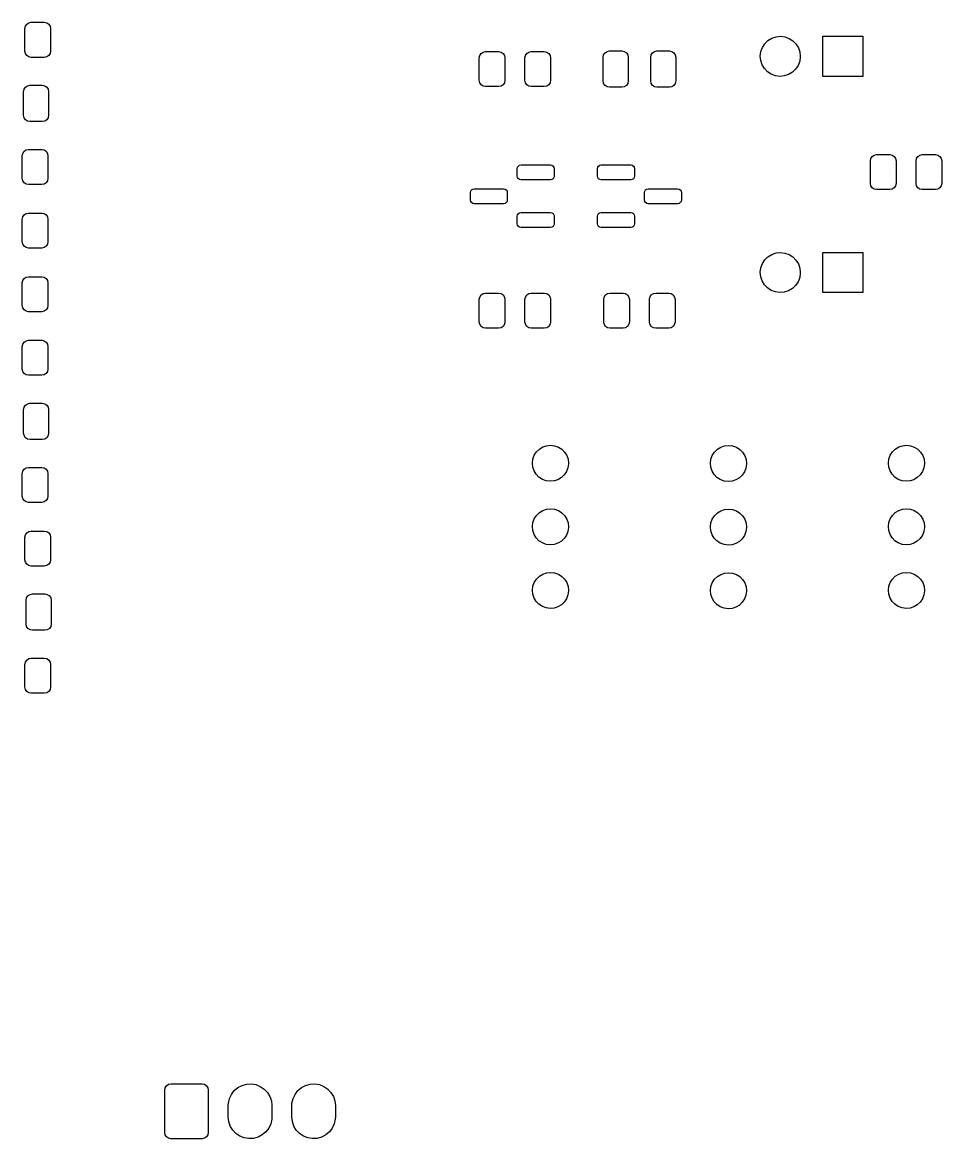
# Model space of a CAD drawing. Extents: x 62 to 227, y -145 to -47.
# Drawn here: x 152.19 to 188.93, y -141.43 to -96.84 of the extents above; entities that cross this region are included whole.
import ezdxf

# ---------------------------------------------------------------- set-up
doc = ezdxf.new("R2010")
doc.units = 0
doc.layers.add('BLACK', color=7, linetype='CONTINUOUS')

msp = doc.modelspace()

# ---------------------------------------------------------------- linework, layer by layer
at = {"layer": 'BLACK', "linetype": 'CONTINUOUS'}
for p, q in [((152.292, -97.086), (152.311, -96.9903)), ((152.292, -97.986), (152.292, -97.086)), ((152.311, -96.9903), (152.365, -96.9092)), ((152.365, -96.9092), (152.446, -96.855)), ((152.446, -96.855), (152.542, -96.836)), ((152.542, -96.836), (153.067, -96.836)), ((153.067, -96.836), (153.163, -96.855)), ((153.163, -96.855), (153.244, -96.9092)), ((153.244, -96.9092), (153.298, -96.9903)), ((153.298, -96.9903), (153.317, -97.086)), ((153.317, -97.086), (153.317, -97.986)), ((181.857, -97.6889), (181.985, -97.5641)), ((181.985, -97.5641), (182.137, -97.4706)), ((182.137, -97.4706), (182.306, -97.4132)), ((182.306, -97.4132), (182.483, -97.3945)), ((182.483, -97.3945), (182.66, -97.4156)), ((182.66, -97.4156), (182.828, -97.4755)), ((182.828, -97.4755), (182.979, -97.571)), ((182.979, -97.571), (183.104, -97.6976)), ((184.177, -98.9945), (184.177, -97.3945)), ((184.177, -97.3945), (185.777, -97.3945)), ((185.777, -97.3945), (185.777, -98.9945)), ((152.311, -98.0817), (152.292, -97.986)), ((152.365, -98.1628), (152.311, -98.0817)), ((153.298, -98.0817), (153.244, -98.1628)), ((153.317, -97.986), (153.298, -98.0817)), ((170.467, -98.1568), (170.521, -98.0757)), ((170.521, -98.0757), (170.602, -98.0215)), ((170.602, -98.0215), (170.698, -98.0025)), ((170.698, -98.0025), (171.223, -98.0025)), ((171.223, -98.0025), (171.319, -98.0215)), ((171.319, -98.0215), (171.4, -98.0757)), ((171.4, -98.0757), (171.454, -98.1568)), ((172.292, -98.1568), (172.346, -98.0757)), ((172.346, -98.0757), (172.427, -98.0215)), ((172.427, -98.0215), (172.523, -98.0025)), ((172.523, -98.0025), (173.048, -98.0025)), ((173.048, -98.0025), (173.144, -98.0215)), ((173.144, -98.0215), (173.225, -98.0757)), ((173.225, -98.0757), (173.279, -98.1568)), ((175.418, -98.1318), (175.473, -98.0507)), ((175.473, -98.0507), (175.554, -97.9965)), ((175.554, -97.9965), (175.649, -97.9775)), ((175.649, -97.9775), (176.149, -97.9775)), ((176.149, -97.9775), (176.245, -97.9965)), ((176.245, -97.9965), (176.326, -98.0507)), ((176.326, -98.0507), (176.38, -98.1318)), ((177.318, -98.1318), (177.373, -98.0507)), ((177.373, -98.0507), (177.454, -97.9965)), ((177.454, -97.9965), (177.549, -97.9775)), ((177.549, -97.9775), (178.049, -97.9775)), ((178.049, -97.9775), (178.145, -97.9965)), ((178.145, -97.9965), (178.226, -98.0507)), ((178.226, -98.0507), (178.28, -98.1318)), ((181.677, -98.1833), (181.7, -98.0064)), ((181.7, -98.0064), (181.761, -97.8388)), ((181.761, -97.8388), (181.857, -97.6889)), ((183.104, -97.6976), (183.199, -97.8488)), ((183.199, -97.8488), (183.258, -98.0173)), ((183.258, -98.0173), (183.277, -98.1945)), ((152.446, -98.217), (152.365, -98.1628)), ((152.542, -98.236), (152.446, -98.217)), ((153.067, -98.236), (152.542, -98.236)), ((153.163, -98.217), (153.067, -98.236)), ((153.244, -98.1628), (153.163, -98.217)), ((170.448, -98.2525), (170.467, -98.1568)), ((170.448, -99.1525), (170.448, -98.2525)), ((171.454, -98.1568), (171.473, -98.2525)), ((171.473, -98.2525), (171.473, -99.1525)), ((172.273, -98.2525), (172.292, -98.1568)), ((172.273, -99.1525), (172.273, -98.2525)), ((173.279, -98.1568), (173.298, -98.2525)), ((173.298, -98.2525), (173.298, -99.1525)), ((175.399, -98.2275), (175.418, -98.1318)), ((175.399, -99.1775), (175.399, -98.2275)), ((176.38, -98.1318), (176.399, -98.2275)), ((176.399, -98.2275), (176.399, -99.1775)), ((177.299, -98.2275), (177.318, -98.1318)), ((177.299, -99.1775), (177.299, -98.2275)), ((178.28, -98.1318), (178.299, -98.2275)), ((178.299, -98.2275), (178.299, -99.1775)), ((181.695, -98.3608), (181.677, -98.1833)), ((181.751, -98.5301), (181.695, -98.3608)), ((181.844, -98.6826), (181.751, -98.5301)), ((183.252, -98.3935), (183.189, -98.5602)), ((183.277, -98.2168), (183.252, -98.3935)), ((183.277, -98.1945), (183.277, -98.2168)), ((181.967, -98.8109), (181.844, -98.6826)), ((182.117, -98.9086), (181.967, -98.8109)), ((182.284, -98.9707), (182.117, -98.9086)), ((182.461, -98.9943), (182.284, -98.9707)), ((182.638, -98.9782), (182.461, -98.9943)), ((182.808, -98.923), (182.638, -98.9782)), ((182.961, -98.8317), (182.808, -98.923)), ((183.09, -98.7087), (182.961, -98.8317)), ((183.189, -98.5602), (183.09, -98.7087)), ((185.777, -98.9945), (184.177, -98.9945)), ((152.258, -99.5053), (152.312, -99.4242)), ((152.312, -99.4242), (152.393, -99.37)), ((152.393, -99.37), (152.488, -99.351)), ((152.488, -99.351), (152.988, -99.351)), ((152.988, -99.351), (153.084, -99.37)), ((153.084, -99.37), (153.165, -99.4242)), ((153.165, -99.4242), (153.219, -99.5053)), ((170.467, -99.2482), (170.448, -99.1525)), ((170.521, -99.3293), (170.467, -99.2482)), ((170.602, -99.3835), (170.521, -99.3293)), ((170.698, -99.4025), (170.602, -99.3835)), ((171.223, -99.4025), (170.698, -99.4025)), ((171.319, -99.3835), (171.223, -99.4025)), ((171.4, -99.3293), (171.319, -99.3835)), ((171.454, -99.2482), (171.4, -99.3293)), ((171.473, -99.1525), (171.454, -99.2482)), ((172.292, -99.2482), (172.273, -99.1525)), ((172.346, -99.3293), (172.292, -99.2482)), ((172.427, -99.3835), (172.346, -99.3293)), ((172.523, -99.4025), (172.427, -99.3835)), ((173.048, -99.4025), (172.523, -99.4025)), ((173.144, -99.3835), (173.048, -99.4025)), ((173.225, -99.3293), (173.144, -99.3835)), ((173.279, -99.2482), (173.225, -99.3293)), ((173.298, -99.1525), (173.279, -99.2482)), ((175.418, -99.2732), (175.399, -99.1775)), ((175.473, -99.3543), (175.418, -99.2732)), ((175.554, -99.4085), (175.473, -99.3543)), ((175.649, -99.4275), (175.554, -99.4085)), ((176.149, -99.4275), (175.649, -99.4275)), ((176.245, -99.4085), (176.149, -99.4275)), ((176.326, -99.3543), (176.245, -99.4085)), ((176.38, -99.2732), (176.326, -99.3543)), ((176.399, -99.1775), (176.38, -99.2732)), ((177.318, -99.2732), (177.299, -99.1775)), ((177.373, -99.3543), (177.318, -99.2732)), ((177.454, -99.4085), (177.373, -99.3543)), ((177.549, -99.4275), (177.454, -99.4085)), ((178.049, -99.4275), (177.549, -99.4275)), ((178.145, -99.4085), (178.049, -99.4275)), ((178.226, -99.3543), (178.145, -99.4085)), ((178.28, -99.2732), (178.226, -99.3543)), ((178.299, -99.1775), (178.28, -99.2732)), ((152.238, -99.601), (152.258, -99.5053)), ((152.238, -100.551), (152.238, -99.601)), ((153.219, -99.5053), (153.238, -99.601)), ((153.238, -99.601), (153.238, -100.551)), ((152.258, -100.647), (152.238, -100.551)), ((152.312, -100.728), (152.258, -100.647)), ((152.393, -100.782), (152.312, -100.728)), ((152.488, -100.801), (152.393, -100.782)), ((153.084, -100.782), (152.988, -100.801)), ((153.165, -100.728), (153.084, -100.782)), ((153.219, -100.647), (153.165, -100.728)), ((153.238, -100.551), (153.219, -100.647)), ((152.988, -100.801), (152.488, -100.801)), ((152.189, -102.166), (152.208, -102.07)), ((152.208, -102.07), (152.262, -101.989)), ((152.262, -101.989), (152.343, -101.935)), ((152.343, -101.935), (152.439, -101.916)), ((152.439, -101.916), (152.963, -101.916)), ((152.963, -101.916), (153.059, -101.935)), ((153.059, -101.935), (153.14, -101.989)), ((153.14, -101.989), (153.194, -102.07)), ((153.194, -102.07), (153.213, -102.166)), ((186.23, -102.138), (186.326, -102.119)), ((186.326, -102.119), (186.851, -102.119)), ((186.851, -102.119), (186.947, -102.138)), ((188.055, -102.138), (188.151, -102.119)), ((188.151, -102.119), (188.676, -102.119)), ((188.676, -102.119), (188.772, -102.138)), ((152.189, -103.066), (152.189, -102.166)), ((153.213, -102.166), (153.213, -103.066)), ((172.013, -102.576), (172.062, -102.544)), ((172.062, -102.544), (172.119, -102.532)), ((172.119, -102.532), (173.294, -102.532)), ((173.294, -102.532), (173.352, -102.544)), ((173.352, -102.544), (173.4, -102.576)), ((175.218, -102.576), (175.267, -102.544)), ((175.267, -102.544), (175.324, -102.532)), ((175.324, -102.532), (176.499, -102.532)), ((176.499, -102.532), (176.557, -102.544)), ((176.557, -102.544), (176.605, -102.576)), ((186.076, -102.369), (186.095, -102.274)), ((186.076, -103.269), (186.076, -102.369)), ((186.095, -102.274), (186.149, -102.192)), ((186.149, -102.192), (186.23, -102.138)), ((186.947, -102.138), (187.028, -102.192)), ((187.028, -102.192), (187.082, -102.274)), ((187.082, -102.274), (187.101, -102.369)), ((187.101, -102.369), (187.101, -103.269)), ((187.901, -102.369), (187.92, -102.274)), ((187.901, -103.269), (187.901, -102.369)), ((187.92, -102.274), (187.974, -102.192)), ((187.974, -102.192), (188.055, -102.138)), ((188.772, -102.138), (188.853, -102.192)), ((188.853, -102.192), (188.907, -102.274)), ((188.907, -102.274), (188.926, -102.369)), ((188.926, -102.369), (188.926, -103.269)), ((171.969, -102.682), (171.981, -102.625)), ((171.969, -102.983), (171.969, -102.682)), ((171.981, -103.04), (171.969, -102.983)), ((171.981, -102.625), (172.013, -102.576)), ((173.4, -102.576), (173.433, -102.625)), ((173.433, -102.625), (173.444, -102.682)), ((173.444, -102.983), (173.433, -103.04)), ((173.444, -102.682), (173.444, -102.983)), ((175.174, -102.682), (175.186, -102.625)), ((175.174, -102.983), (175.174, -102.682)), ((175.186, -103.04), (175.174, -102.983)), ((175.186, -102.625), (175.218, -102.576)), ((176.605, -102.576), (176.638, -102.625)), ((176.638, -102.625), (176.649, -102.682)), ((176.649, -102.983), (176.638, -103.04)), ((176.649, -102.682), (176.649, -102.983)), ((152.208, -103.162), (152.189, -103.066)), ((152.262, -103.243), (152.208, -103.162)), ((152.343, -103.297), (152.262, -103.243)), ((152.439, -103.316), (152.343, -103.297)), ((152.963, -103.316), (152.439, -103.316)), ((153.059, -103.297), (152.963, -103.316)), ((153.14, -103.243), (153.059, -103.297)), ((153.194, -103.162), (153.14, -103.243)), ((153.213, -103.066), (153.194, -103.162)), ((172.013, -103.089), (171.981, -103.04)), ((172.062, -103.121), (172.013, -103.089)), ((172.119, -103.132), (172.062, -103.121)), ((173.294, -103.132), (172.119, -103.132)), ((173.352, -103.121), (173.294, -103.132)), ((173.4, -103.089), (173.352, -103.121)), ((173.433, -103.04), (173.4, -103.089)), ((175.218, -103.089), (175.186, -103.04)), ((175.267, -103.121), (175.218, -103.089)), ((175.324, -103.132), (175.267, -103.121)), ((176.499, -103.132), (175.324, -103.132)), ((176.557, -103.121), (176.499, -103.132)), ((176.605, -103.089), (176.557, -103.121)), ((176.638, -103.04), (176.605, -103.089)), ((186.095, -103.365), (186.076, -103.269)), ((186.149, -103.446), (186.095, -103.365)), ((186.23, -103.5), (186.149, -103.446)), ((187.028, -103.446), (186.947, -103.5)), ((187.082, -103.365), (187.028, -103.446)), ((187.101, -103.269), (187.082, -103.365)), ((187.92, -103.365), (187.901, -103.269)), ((187.974, -103.446), (187.92, -103.365)), ((188.055, -103.5), (187.974, -103.446)), ((188.853, -103.446), (188.772, -103.5)), ((188.907, -103.365), (188.853, -103.446)), ((188.926, -103.269), (188.907, -103.365)), ((170.094, -103.632), (170.106, -103.575)), ((170.094, -103.932), (170.094, -103.632)), ((170.106, -103.575), (170.138, -103.526)), ((170.138, -103.526), (170.187, -103.494)), ((170.187, -103.494), (170.244, -103.483)), ((170.244, -103.483), (171.419, -103.483)), ((171.419, -103.483), (171.477, -103.494)), ((171.477, -103.494), (171.525, -103.526)), ((171.525, -103.526), (171.558, -103.575)), ((171.558, -103.575), (171.569, -103.632)), ((171.569, -103.632), (171.569, -103.932)), ((177.049, -103.632), (177.061, -103.575)), ((177.049, -103.932), (177.049, -103.632)), ((177.061, -103.575), (177.093, -103.526)), ((177.093, -103.526), (177.142, -103.494)), ((177.142, -103.494), (177.199, -103.483)), ((177.199, -103.483), (178.374, -103.483)), ((178.374, -103.483), (178.432, -103.494)), ((178.432, -103.494), (178.48, -103.526)), ((178.48, -103.526), (178.513, -103.575)), ((178.513, -103.575), (178.524, -103.632)), ((178.524, -103.632), (178.524, -103.932)), ((186.326, -103.519), (186.23, -103.5)), ((186.851, -103.519), (186.326, -103.519)), ((186.947, -103.5), (186.851, -103.519)), ((188.151, -103.519), (188.055, -103.5)), ((188.676, -103.519), (188.151, -103.519)), ((188.772, -103.5), (188.676, -103.519)), ((170.106, -103.99), (170.094, -103.932)), ((170.138, -104.039), (170.106, -103.99)), ((170.187, -104.071), (170.138, -104.039)), ((170.244, -104.082), (170.187, -104.071)), ((171.419, -104.082), (170.244, -104.082)), ((171.477, -104.071), (171.419, -104.082)), ((171.525, -104.039), (171.477, -104.071)), ((171.558, -103.99), (171.525, -104.039)), ((171.569, -103.932), (171.558, -103.99)), ((177.061, -103.99), (177.049, -103.932)), ((177.093, -104.039), (177.061, -103.99)), ((177.142, -104.071), (177.093, -104.039)), ((177.199, -104.082), (177.142, -104.071)), ((178.374, -104.082), (177.199, -104.082)), ((178.432, -104.071), (178.374, -104.082)), ((178.48, -104.039), (178.432, -104.071)), ((178.513, -103.99), (178.48, -104.039)), ((178.524, -103.932), (178.513, -103.99)), ((152.189, -104.706), (152.208, -104.61)), ((152.189, -105.606), (152.189, -104.706)), ((152.208, -104.61), (152.262, -104.529)), ((152.262, -104.529), (152.343, -104.475)), ((152.343, -104.475), (152.439, -104.456)), ((152.439, -104.456), (152.963, -104.456)), ((152.963, -104.456), (153.059, -104.475)), ((153.059, -104.475), (153.14, -104.529)), ((153.14, -104.529), (153.194, -104.61)), ((153.194, -104.61), (153.213, -104.706)), ((153.213, -104.706), (153.213, -105.606)), ((171.969, -104.582), (171.981, -104.525)), ((171.969, -104.882), (171.969, -104.582)), ((171.981, -104.525), (172.013, -104.476)), ((172.013, -104.476), (172.062, -104.444)), ((172.062, -104.444), (172.119, -104.432)), ((172.119, -104.432), (173.294, -104.432)), ((173.294, -104.432), (173.352, -104.444)), ((173.352, -104.444), (173.4, -104.476)), ((173.4, -104.476), (173.433, -104.525)), ((173.433, -104.525), (173.444, -104.582)), ((173.444, -104.582), (173.444, -104.882)), ((175.174, -104.582), (175.186, -104.525)), ((175.174, -104.882), (175.174, -104.582)), ((175.186, -104.525), (175.218, -104.476)), ((175.218, -104.476), (175.267, -104.444)), ((175.267, -104.444), (175.324, -104.432)), ((175.324, -104.432), (176.499, -104.432)), ((176.499, -104.432), (176.557, -104.444)), ((176.557, -104.444), (176.605, -104.476)), ((176.605, -104.476), (176.638, -104.525)), ((176.638, -104.525), (176.649, -104.582)), ((176.649, -104.582), (176.649, -104.882)), ((171.981, -104.94), (171.969, -104.882)), ((172.013, -104.989), (171.981, -104.94)), ((172.062, -105.021), (172.013, -104.989)), ((172.119, -105.032), (172.062, -105.021)), ((173.294, -105.032), (172.119, -105.032)), ((173.352, -105.021), (173.294, -105.032)), ((173.4, -104.989), (173.352, -105.021)), ((173.433, -104.94), (173.4, -104.989)), ((173.444, -104.882), (173.433, -104.94)), ((175.186, -104.94), (175.174, -104.882)), ((175.218, -104.989), (175.186, -104.94)), ((175.267, -105.021), (175.218, -104.989)), ((175.324, -105.032), (175.267, -105.021)), ((176.499, -105.032), (175.324, -105.032)), ((176.557, -105.021), (176.499, -105.032)), ((176.605, -104.989), (176.557, -105.021)), ((176.638, -104.94), (176.605, -104.989)), ((176.649, -104.882), (176.638, -104.94)), ((152.208, -105.702), (152.189, -105.606)), ((153.213, -105.606), (153.194, -105.702)), ((152.262, -105.783), (152.208, -105.702)), ((152.343, -105.837), (152.262, -105.783)), ((152.439, -105.856), (152.343, -105.837)), ((152.963, -105.856), (152.439, -105.856)), ((153.059, -105.837), (152.963, -105.856)), ((153.14, -105.783), (153.059, -105.837)), ((153.194, -105.702), (153.14, -105.783)), ((181.985, -106.2), (182.137, -106.107)), ((182.137, -106.107), (182.306, -106.049)), ((182.306, -106.049), (182.483, -106.031)), ((182.483, -106.031), (182.66, -106.052)), ((182.66, -106.052), (182.828, -106.111)), ((182.828, -106.111), (182.979, -106.207)), ((184.177, -107.63), (184.177, -106.03)), ((184.177, -106.03), (185.777, -106.03)), ((185.777, -106.03), (185.777, -107.63)), ((181.7, -106.642), (181.761, -106.475)), ((181.761, -106.475), (181.857, -106.325)), ((181.857, -106.325), (181.985, -106.2)), ((182.979, -106.207), (183.104, -106.334)), ((183.104, -106.334), (183.199, -106.485)), ((183.199, -106.485), (183.258, -106.653)), ((152.262, -107.069), (152.343, -107.015)), ((152.343, -107.015), (152.439, -106.996)), ((152.439, -106.996), (152.963, -106.996)), ((152.963, -106.996), (153.059, -107.015)), ((153.059, -107.015), (153.14, -107.069)), ((181.677, -106.819), (181.7, -106.642)), ((181.695, -106.997), (181.677, -106.819)), ((181.751, -107.166), (181.695, -106.997)), ((183.277, -106.853), (183.252, -107.029)), ((183.258, -106.653), (183.277, -106.831)), ((183.277, -106.831), (183.277, -106.853)), ((152.189, -107.246), (152.208, -107.15)), ((152.189, -108.146), (152.189, -107.246)), ((152.208, -107.15), (152.262, -107.069)), ((153.14, -107.069), (153.194, -107.15)), ((153.194, -107.15), (153.213, -107.246)), ((153.213, -107.246), (153.213, -108.146)), ((181.844, -107.319), (181.751, -107.166)), ((181.967, -107.447), (181.844, -107.319)), ((182.117, -107.545), (181.967, -107.447)), ((182.961, -107.468), (182.808, -107.559)), ((183.09, -107.345), (182.961, -107.468)), ((183.189, -107.196), (183.09, -107.345)), ((183.252, -107.029), (183.189, -107.196)), ((170.448, -107.904), (170.467, -107.809)), ((170.448, -108.804), (170.448, -107.904)), ((170.467, -107.809), (170.521, -107.728)), ((170.521, -107.728), (170.602, -107.674)), ((170.602, -107.674), (170.698, -107.654)), ((170.698, -107.654), (171.223, -107.654)), ((171.223, -107.654), (171.319, -107.674)), ((171.319, -107.674), (171.4, -107.728)), ((171.4, -107.728), (171.454, -107.809)), ((171.454, -107.809), (171.473, -107.904)), ((171.473, -107.904), (171.473, -108.804)), ((172.273, -107.904), (172.292, -107.809)), ((172.273, -108.804), (172.273, -107.904)), ((172.292, -107.809), (172.346, -107.728)), ((172.346, -107.728), (172.427, -107.674)), ((172.427, -107.674), (172.523, -107.654)), ((172.523, -107.654), (173.048, -107.654)), ((173.048, -107.654), (173.144, -107.674)), ((173.144, -107.674), (173.225, -107.728)), ((173.225, -107.728), (173.279, -107.809)), ((173.279, -107.809), (173.298, -107.904)), ((173.298, -107.904), (173.298, -108.804)), ((175.424, -107.904), (175.443, -107.809)), ((175.424, -108.804), (175.424, -107.904)), ((175.443, -107.809), (175.498, -107.728)), ((175.498, -107.728), (175.579, -107.674)), ((175.579, -107.674), (175.674, -107.654)), ((175.674, -107.654), (176.199, -107.654)), ((176.199, -107.654), (176.295, -107.674)), ((176.295, -107.674), (176.376, -107.728)), ((176.376, -107.728), (176.43, -107.809)), ((176.43, -107.809), (176.449, -107.904)), ((176.449, -107.904), (176.449, -108.804)), ((177.249, -107.904), (177.268, -107.809)), ((177.249, -108.804), (177.249, -107.904)), ((177.268, -107.809), (177.323, -107.728)), ((177.323, -107.728), (177.404, -107.674)), ((177.404, -107.674), (177.499, -107.654)), ((177.499, -107.654), (178.024, -107.654)), ((178.024, -107.654), (178.12, -107.674)), ((178.12, -107.674), (178.201, -107.728)), ((178.201, -107.728), (178.255, -107.809)), ((178.255, -107.809), (178.274, -107.904)), ((178.274, -107.904), (178.274, -108.804)), ((182.284, -107.607), (182.117, -107.545)), ((182.461, -107.63), (182.284, -107.607)), ((182.638, -107.614), (182.461, -107.63)), ((182.808, -107.559), (182.638, -107.614)), ((185.777, -107.63), (184.177, -107.63)), ((152.208, -108.242), (152.189, -108.146)), ((152.262, -108.323), (152.208, -108.242)), ((152.343, -108.377), (152.262, -108.323)), ((153.14, -108.323), (153.059, -108.377)), ((153.194, -108.242), (153.14, -108.323)), ((153.213, -108.146), (153.194, -108.242)), ((152.439, -108.396), (152.343, -108.377)), ((152.963, -108.396), (152.439, -108.396)), ((153.059, -108.377), (152.963, -108.396)), ((170.467, -108.9), (170.448, -108.804)), ((171.473, -108.804), (171.454, -108.9)), ((172.292, -108.9), (172.273, -108.804)), ((173.298, -108.804), (173.279, -108.9)), ((175.443, -108.9), (175.424, -108.804)), ((176.449, -108.804), (176.43, -108.9)), ((177.268, -108.9), (177.249, -108.804)), ((178.274, -108.804), (178.255, -108.9)), ((170.521, -108.981), (170.467, -108.9)), ((170.602, -109.035), (170.521, -108.981)), ((170.698, -109.054), (170.602, -109.035)), ((171.223, -109.054), (170.698, -109.054)), ((171.319, -109.035), (171.223, -109.054)), ((171.4, -108.981), (171.319, -109.035)), ((171.454, -108.9), (171.4, -108.981)), ((172.346, -108.981), (172.292, -108.9)), ((172.427, -109.035), (172.346, -108.981)), ((172.523, -109.054), (172.427, -109.035)), ((173.048, -109.054), (172.523, -109.054)), ((173.144, -109.035), (173.048, -109.054)), ((173.225, -108.981), (173.144, -109.035)), ((173.279, -108.9), (173.225, -108.981)), ((175.498, -108.981), (175.443, -108.9)), ((175.579, -109.035), (175.498, -108.981)), ((175.674, -109.054), (175.579, -109.035)), ((176.199, -109.054), (175.674, -109.054)), ((176.295, -109.035), (176.199, -109.054)), ((176.376, -108.981), (176.295, -109.035)), ((176.43, -108.9), (176.376, -108.981)), ((177.323, -108.981), (177.268, -108.9)), ((177.404, -109.035), (177.323, -108.981)), ((177.499, -109.054), (177.404, -109.035)), ((178.024, -109.054), (177.499, -109.054)), ((178.12, -109.035), (178.024, -109.054)), ((178.201, -108.981), (178.12, -109.035)), ((178.255, -108.9), (178.201, -108.981)), ((152.189, -109.786), (152.208, -109.69)), ((152.208, -109.69), (152.262, -109.609)), ((152.262, -109.609), (152.343, -109.555)), ((152.343, -109.555), (152.439, -109.536)), ((152.439, -109.536), (152.963, -109.536)), ((152.963, -109.536), (153.059, -109.555)), ((153.059, -109.555), (153.14, -109.609)), ((153.14, -109.609), (153.194, -109.69)), ((153.194, -109.69), (153.213, -109.786)), ((152.189, -110.686), (152.189, -109.786)), ((153.213, -109.786), (153.213, -110.686)), ((152.208, -110.782), (152.189, -110.686)), ((152.262, -110.863), (152.208, -110.782)), ((152.343, -110.917), (152.262, -110.863)), ((152.439, -110.936), (152.343, -110.917)), ((152.963, -110.936), (152.439, -110.936)), ((153.059, -110.917), (152.963, -110.936)), ((153.14, -110.863), (153.059, -110.917)), ((153.194, -110.782), (153.14, -110.863)), ((153.213, -110.686), (153.194, -110.782)), ((152.238, -112.301), (152.258, -112.205)), ((152.238, -113.251), (152.238, -112.301)), ((152.258, -112.205), (152.312, -112.124)), ((152.312, -112.124), (152.393, -112.07)), ((152.393, -112.07), (152.488, -112.051)), ((152.488, -112.051), (152.988, -112.051)), ((152.988, -112.051), (153.084, -112.07)), ((153.084, -112.07), (153.165, -112.124)), ((153.165, -112.124), (153.219, -112.205)), ((153.219, -112.205), (153.238, -112.301)), ((153.238, -112.301), (153.238, -113.251)), ((152.258, -113.347), (152.238, -113.251)), ((153.238, -113.251), (153.219, -113.347)), ((152.312, -113.428), (152.258, -113.347)), ((152.393, -113.482), (152.312, -113.428)), ((152.488, -113.501), (152.393, -113.482)), ((152.988, -113.501), (152.488, -113.501)), ((153.084, -113.482), (152.988, -113.501)), ((153.165, -113.428), (153.084, -113.482)), ((153.219, -113.347), (153.165, -113.428)), ((172.594, -114.281), (172.648, -114.13)), ((172.648, -114.13), (172.735, -113.995)), ((172.735, -113.995), (172.85, -113.883)), ((172.85, -113.883), (172.987, -113.799)), ((172.987, -113.799), (173.139, -113.747)), ((173.139, -113.747), (173.298, -113.731)), ((173.298, -113.731), (173.458, -113.75)), ((173.458, -113.75), (173.609, -113.803)), ((173.609, -113.803), (173.745, -113.889)), ((173.745, -113.889), (173.858, -114.003)), ((173.858, -114.003), (173.943, -114.139)), ((173.943, -114.139), (173.996, -114.291)), ((179.706, -114.291), (179.76, -114.14)), ((179.76, -114.14), (179.847, -114.005)), ((179.847, -114.005), (179.962, -113.893)), ((179.962, -113.893), (180.099, -113.809)), ((180.099, -113.809), (180.251, -113.757)), ((180.251, -113.757), (180.41, -113.741)), ((180.41, -113.741), (180.57, -113.76)), ((180.57, -113.76), (180.721, -113.813)), ((180.721, -113.813), (180.857, -113.899)), ((180.857, -113.899), (180.97, -114.013)), ((180.97, -114.013), (181.055, -114.149)), ((181.055, -114.149), (181.108, -114.301)), ((186.818, -114.281), (186.872, -114.13)), ((186.872, -114.13), (186.959, -113.995)), ((186.959, -113.995), (187.074, -113.883)), ((187.074, -113.883), (187.211, -113.799)), ((187.211, -113.799), (187.363, -113.747)), ((187.363, -113.747), (187.522, -113.731)), ((187.522, -113.731), (187.682, -113.75)), ((187.682, -113.75), (187.833, -113.803)), ((187.833, -113.803), (187.969, -113.889)), ((187.969, -113.889), (188.082, -114.003)), ((188.082, -114.003), (188.167, -114.139)), ((188.167, -114.139), (188.22, -114.291)), ((172.573, -114.44), (172.594, -114.281)), ((172.589, -114.6), (172.573, -114.44)), ((172.64, -114.753), (172.589, -114.6)), ((174.013, -114.471), (173.991, -114.63)), ((173.996, -114.291), (174.013, -114.45)), ((174.013, -114.45), (174.013, -114.471)), ((179.685, -114.45), (179.706, -114.291)), ((179.701, -114.61), (179.685, -114.45)), ((181.125, -114.481), (181.103, -114.64)), ((181.108, -114.301), (181.125, -114.46)), ((181.125, -114.46), (181.125, -114.481)), ((186.797, -114.44), (186.818, -114.281)), ((186.813, -114.6), (186.797, -114.44)), ((186.864, -114.753), (186.813, -114.6)), ((188.237, -114.471), (188.215, -114.63)), ((188.22, -114.291), (188.237, -114.45)), ((188.237, -114.45), (188.237, -114.471)), ((152.189, -114.866), (152.208, -114.77)), ((152.189, -115.766), (152.189, -114.866)), ((152.208, -114.77), (152.262, -114.689)), ((152.262, -114.689), (152.343, -114.635)), ((152.343, -114.635), (152.439, -114.616)), ((152.439, -114.616), (152.963, -114.616)), ((152.963, -114.616), (153.059, -114.635)), ((153.059, -114.635), (153.14, -114.689)), ((153.14, -114.689), (153.194, -114.77)), ((153.194, -114.77), (153.213, -114.866)), ((153.213, -114.866), (153.213, -115.766)), ((172.723, -114.89), (172.64, -114.753)), ((172.834, -115.005), (172.723, -114.89)), ((172.969, -115.093), (172.834, -115.005)), ((173.729, -115.024), (173.591, -115.106)), ((173.845, -114.913), (173.729, -115.024)), ((173.934, -114.78), (173.845, -114.913)), ((173.991, -114.63), (173.934, -114.78)), ((179.752, -114.763), (179.701, -114.61)), ((179.835, -114.9), (179.752, -114.763)), ((179.946, -115.015), (179.835, -114.9)), ((180.081, -115.103), (179.946, -115.015)), ((180.841, -115.034), (180.703, -115.116)), ((180.957, -114.923), (180.841, -115.034)), ((181.046, -114.79), (180.957, -114.923)), ((181.103, -114.64), (181.046, -114.79)), ((186.947, -114.89), (186.864, -114.753)), ((187.058, -115.005), (186.947, -114.89)), ((187.193, -115.093), (187.058, -115.005)), ((187.953, -115.024), (187.815, -115.106)), ((188.069, -114.913), (187.953, -115.024)), ((188.158, -114.78), (188.069, -114.913)), ((188.215, -114.63), (188.158, -114.78)), ((173.119, -115.149), (172.969, -115.093)), ((173.278, -115.17), (173.119, -115.149)), ((173.438, -115.156), (173.278, -115.17)), ((173.591, -115.106), (173.438, -115.156)), ((180.231, -115.159), (180.081, -115.103)), ((180.39, -115.18), (180.231, -115.159)), ((180.55, -115.166), (180.39, -115.18)), ((180.703, -115.116), (180.55, -115.166)), ((187.343, -115.149), (187.193, -115.093)), ((187.502, -115.17), (187.343, -115.149)), ((187.662, -115.156), (187.502, -115.17)), ((187.815, -115.106), (187.662, -115.156)), ((152.208, -115.862), (152.189, -115.766)), ((152.262, -115.943), (152.208, -115.862)), ((152.343, -115.997), (152.262, -115.943)), ((153.14, -115.943), (153.059, -115.997)), ((153.194, -115.862), (153.14, -115.943)), ((153.213, -115.766), (153.194, -115.862)), ((152.439, -116.016), (152.343, -115.997)), ((152.963, -116.016), (152.439, -116.016)), ((153.059, -115.997), (152.963, -116.016)), ((172.85, -116.423), (172.987, -116.339)), ((172.987, -116.339), (173.139, -116.287)), ((173.139, -116.287), (173.298, -116.271)), ((173.298, -116.271), (173.458, -116.29)), ((173.458, -116.29), (173.609, -116.343)), ((173.609, -116.343), (173.745, -116.429)), ((179.962, -116.433), (180.099, -116.349)), ((180.099, -116.349), (180.251, -116.297)), ((180.251, -116.297), (180.41, -116.281)), ((180.41, -116.281), (180.57, -116.3)), ((180.57, -116.3), (180.721, -116.353)), ((180.721, -116.353), (180.857, -116.439)), ((187.074, -116.423), (187.211, -116.339)), ((187.211, -116.339), (187.363, -116.287)), ((187.363, -116.287), (187.522, -116.271)), ((187.522, -116.271), (187.682, -116.29)), ((187.682, -116.29), (187.833, -116.343)), ((187.833, -116.343), (187.969, -116.429)), ((172.573, -116.98), (172.594, -116.821)), ((172.594, -116.821), (172.648, -116.67)), ((172.648, -116.67), (172.735, -116.535)), ((172.735, -116.535), (172.85, -116.423)), ((173.745, -116.429), (173.858, -116.543)), ((173.858, -116.543), (173.943, -116.679)), ((173.943, -116.679), (173.996, -116.831)), ((173.996, -116.831), (174.013, -116.99)), ((179.685, -116.99), (179.706, -116.831)), ((179.706, -116.831), (179.76, -116.68)), ((179.76, -116.68), (179.847, -116.545)), ((179.847, -116.545), (179.962, -116.433)), ((180.857, -116.439), (180.97, -116.553)), ((180.97, -116.553), (181.055, -116.689)), ((181.055, -116.689), (181.108, -116.841)), ((186.797, -116.98), (186.818, -116.821)), ((186.818, -116.821), (186.872, -116.67)), ((186.872, -116.67), (186.959, -116.535)), ((186.959, -116.535), (187.074, -116.423)), ((187.969, -116.429), (188.082, -116.543)), ((188.082, -116.543), (188.167, -116.679)), ((188.167, -116.679), (188.22, -116.831)), ((188.22, -116.831), (188.237, -116.99)), ((152.311, -117.31), (152.365, -117.229)), ((152.365, -117.229), (152.446, -117.175)), ((152.446, -117.175), (152.542, -117.156)), ((152.542, -117.156), (153.067, -117.156)), ((153.067, -117.156), (153.163, -117.175)), ((153.163, -117.175), (153.244, -117.229)), ((153.244, -117.229), (153.298, -117.31)), ((172.589, -117.14), (172.573, -116.98)), ((172.64, -117.293), (172.589, -117.14)), ((173.991, -117.17), (173.934, -117.32)), ((174.013, -117.011), (173.991, -117.17)), ((174.013, -116.99), (174.013, -117.011)), ((179.701, -117.15), (179.685, -116.99)), ((179.752, -117.303), (179.701, -117.15)), ((181.103, -117.18), (181.046, -117.33)), ((181.125, -117.021), (181.103, -117.18)), ((181.108, -116.841), (181.125, -117)), ((181.125, -117), (181.125, -117.021)), ((186.813, -117.14), (186.797, -116.98)), ((186.864, -117.293), (186.813, -117.14)), ((188.215, -117.17), (188.158, -117.32)), ((188.237, -117.011), (188.215, -117.17)), ((188.237, -116.99), (188.237, -117.011)), ((152.292, -117.406), (152.311, -117.31)), ((152.292, -118.306), (152.292, -117.406)), ((153.298, -117.31), (153.317, -117.406)), ((153.317, -117.406), (153.317, -118.306)), ((172.723, -117.43), (172.64, -117.293)), ((172.834, -117.545), (172.723, -117.43)), ((172.969, -117.633), (172.834, -117.545)), ((173.119, -117.689), (172.969, -117.633)), ((173.278, -117.71), (173.119, -117.689)), ((173.438, -117.696), (173.278, -117.71)), ((173.591, -117.646), (173.438, -117.696)), ((173.729, -117.564), (173.591, -117.646)), ((173.845, -117.453), (173.729, -117.564)), ((173.934, -117.32), (173.845, -117.453)), ((179.835, -117.44), (179.752, -117.303)), ((179.946, -117.555), (179.835, -117.44)), ((180.081, -117.643), (179.946, -117.555)), ((180.231, -117.699), (180.081, -117.643)), ((180.39, -117.72), (180.231, -117.699)), ((180.55, -117.706), (180.39, -117.72)), ((180.703, -117.656), (180.55, -117.706)), ((180.841, -117.574), (180.703, -117.656)), ((180.957, -117.463), (180.841, -117.574)), ((181.046, -117.33), (180.957, -117.463)), ((186.947, -117.43), (186.864, -117.293)), ((187.058, -117.545), (186.947, -117.43)), ((187.193, -117.633), (187.058, -117.545)), ((187.343, -117.689), (187.193, -117.633)), ((187.502, -117.71), (187.343, -117.689)), ((187.662, -117.696), (187.502, -117.71)), ((187.815, -117.646), (187.662, -117.696)), ((187.953, -117.564), (187.815, -117.646)), ((188.069, -117.453), (187.953, -117.564)), ((188.158, -117.32), (188.069, -117.453)), ((152.311, -118.402), (152.292, -118.306)), ((152.365, -118.483), (152.311, -118.402)), ((152.446, -118.537), (152.365, -118.483)), ((152.542, -118.556), (152.446, -118.537)), ((153.067, -118.556), (152.542, -118.556)), ((153.163, -118.537), (153.067, -118.556)), ((153.244, -118.483), (153.163, -118.537)), ((153.298, -118.402), (153.244, -118.483)), ((153.317, -118.306), (153.298, -118.402)), ((172.735, -119.075), (172.85, -118.963)), ((172.85, -118.963), (172.987, -118.879)), ((172.987, -118.879), (173.139, -118.827)), ((173.139, -118.827), (173.298, -118.811)), ((173.298, -118.811), (173.458, -118.83)), ((173.458, -118.83), (173.609, -118.883)), ((173.609, -118.883), (173.745, -118.969)), ((173.745, -118.969), (173.858, -119.083)), ((179.847, -119.085), (179.962, -118.973)), ((179.962, -118.973), (180.099, -118.889)), ((180.099, -118.889), (180.251, -118.837)), ((180.251, -118.837), (180.41, -118.821)), ((180.41, -118.821), (180.57, -118.84)), ((180.57, -118.84), (180.721, -118.893)), ((180.721, -118.893), (180.857, -118.979)), ((180.857, -118.979), (180.97, -119.093)), ((186.959, -119.075), (187.074, -118.963)), ((187.074, -118.963), (187.211, -118.879)), ((187.211, -118.879), (187.363, -118.827)), ((187.363, -118.827), (187.522, -118.811)), ((187.522, -118.811), (187.682, -118.83)), ((187.682, -118.83), (187.833, -118.883)), ((187.833, -118.883), (187.969, -118.969)), ((187.969, -118.969), (188.082, -119.083)), ((172.573, -119.52), (172.594, -119.361)), ((172.594, -119.361), (172.648, -119.21)), ((172.648, -119.21), (172.735, -119.075)), ((173.858, -119.083), (173.943, -119.219)), ((173.943, -119.219), (173.996, -119.371)), ((173.996, -119.371), (174.013, -119.53)), ((179.685, -119.53), (179.706, -119.371)), ((179.706, -119.371), (179.76, -119.22)), ((179.76, -119.22), (179.847, -119.085)), ((180.97, -119.093), (181.055, -119.229)), ((181.055, -119.229), (181.108, -119.381)), ((181.108, -119.381), (181.125, -119.54)), ((186.797, -119.52), (186.818, -119.361)), ((186.818, -119.361), (186.872, -119.21)), ((186.872, -119.21), (186.959, -119.075)), ((188.082, -119.083), (188.167, -119.219)), ((188.167, -119.219), (188.22, -119.371)), ((188.22, -119.371), (188.237, -119.53)), ((152.342, -119.921), (152.361, -119.825)), ((152.342, -120.871), (152.342, -119.921)), ((152.361, -119.825), (152.415, -119.744)), ((152.415, -119.744), (152.496, -119.69)), ((152.496, -119.69), (152.592, -119.671)), ((152.592, -119.671), (153.092, -119.671)), ((153.092, -119.671), (153.188, -119.69)), ((153.188, -119.69), (153.269, -119.744)), ((153.269, -119.744), (153.323, -119.825)), ((153.323, -119.825), (153.342, -119.921)), ((153.342, -119.921), (153.342, -120.871)), ((172.589, -119.68), (172.573, -119.52)), ((172.64, -119.833), (172.589, -119.68)), ((172.723, -119.97), (172.64, -119.833)), ((173.934, -119.86), (173.845, -119.993)), ((173.991, -119.71), (173.934, -119.86)), ((174.013, -119.551), (173.991, -119.71)), ((174.013, -119.53), (174.013, -119.551)), ((179.701, -119.69), (179.685, -119.53)), ((179.752, -119.843), (179.701, -119.69)), ((179.835, -119.98), (179.752, -119.843)), ((181.046, -119.87), (180.957, -120.003)), ((181.103, -119.72), (181.046, -119.87)), ((181.125, -119.561), (181.103, -119.72)), ((181.125, -119.54), (181.125, -119.561)), ((186.813, -119.68), (186.797, -119.52)), ((186.864, -119.833), (186.813, -119.68)), ((186.947, -119.97), (186.864, -119.833)), ((188.158, -119.86), (188.069, -119.993)), ((188.215, -119.71), (188.158, -119.86)), ((188.237, -119.551), (188.215, -119.71)), ((188.237, -119.53), (188.237, -119.551)), ((172.834, -120.085), (172.723, -119.97)), ((172.969, -120.173), (172.834, -120.085)), ((173.119, -120.229), (172.969, -120.173)), ((173.278, -120.25), (173.119, -120.229)), ((173.438, -120.236), (173.278, -120.25)), ((173.591, -120.186), (173.438, -120.236)), ((173.729, -120.104), (173.591, -120.186)), ((173.845, -119.993), (173.729, -120.104)), ((179.946, -120.095), (179.835, -119.98)), ((180.081, -120.183), (179.946, -120.095)), ((180.231, -120.239), (180.081, -120.183)), ((180.39, -120.26), (180.231, -120.239)), ((180.55, -120.246), (180.39, -120.26)), ((180.703, -120.196), (180.55, -120.246)), ((180.841, -120.114), (180.703, -120.196)), ((180.957, -120.003), (180.841, -120.114)), ((187.058, -120.085), (186.947, -119.97)), ((187.193, -120.173), (187.058, -120.085)), ((187.343, -120.229), (187.193, -120.173)), ((187.502, -120.25), (187.343, -120.229)), ((187.662, -120.236), (187.502, -120.25)), ((187.815, -120.186), (187.662, -120.236)), ((187.953, -120.104), (187.815, -120.186)), ((188.069, -119.993), (187.953, -120.104)), ((152.361, -120.967), (152.342, -120.871)), ((152.415, -121.048), (152.361, -120.967)), ((152.496, -121.102), (152.415, -121.048)), ((152.592, -121.121), (152.496, -121.102)), ((153.092, -121.121), (152.592, -121.121)), ((153.188, -121.102), (153.092, -121.121)), ((153.269, -121.048), (153.188, -121.102)), ((153.323, -120.967), (153.269, -121.048)), ((153.342, -120.871), (153.323, -120.967)), ((152.292, -122.486), (152.311, -122.39)), ((152.292, -123.386), (152.292, -122.486)), ((152.311, -122.39), (152.365, -122.309)), ((152.365, -122.309), (152.446, -122.255)), ((152.446, -122.255), (152.542, -122.236)), ((152.542, -122.236), (153.067, -122.236)), ((153.067, -122.236), (153.163, -122.255)), ((153.163, -122.255), (153.244, -122.309)), ((153.244, -122.309), (153.298, -122.39)), ((153.298, -122.39), (153.317, -122.486)), ((153.317, -122.486), (153.317, -123.386)), ((152.311, -123.482), (152.292, -123.386)), ((152.365, -123.563), (152.311, -123.482)), ((153.298, -123.482), (153.244, -123.563)), ((153.317, -123.386), (153.298, -123.482)), ((152.446, -123.617), (152.365, -123.563)), ((152.542, -123.636), (152.446, -123.617)), ((153.067, -123.636), (152.542, -123.636)), ((153.163, -123.617), (153.067, -123.636)), ((153.244, -123.563), (153.163, -123.617)), ((157.88, -139.49), (157.899, -139.394)), ((157.88, -141.18), (157.88, -139.49)), ((157.899, -139.394), (157.953, -139.313)), ((157.953, -139.313), (158.034, -139.259)), ((158.034, -139.259), (158.13, -139.24)), ((158.13, -139.24), (159.37, -139.24)), ((159.37, -139.24), (159.466, -139.259)), ((159.466, -139.259), (159.547, -139.313)), ((159.547, -139.313), (159.601, -139.394)), ((159.601, -139.394), (159.62, -139.49)), ((159.62, -139.49), (159.62, -141.18)), ((160.546, -139.659), (160.66, -139.51)), ((160.66, -139.51), (160.804, -139.389)), ((160.804, -139.389), (160.97, -139.301)), ((160.97, -139.301), (161.151, -139.251)), ((161.151, -139.251), (161.339, -139.241)), ((161.339, -139.241), (161.524, -139.272)), ((161.524, -139.272), (161.698, -139.342)), ((161.698, -139.342), (161.854, -139.447)), ((161.854, -139.447), (161.983, -139.584)), ((163.086, -139.659), (163.2, -139.51)), ((163.2, -139.51), (163.344, -139.389)), ((163.344, -139.389), (163.51, -139.301)), ((163.51, -139.301), (163.691, -139.251)), ((163.691, -139.251), (163.879, -139.241)), ((163.879, -139.241), (164.064, -139.272)), ((164.064, -139.272), (164.238, -139.342)), ((164.238, -139.342), (164.394, -139.447)), ((164.394, -139.447), (164.523, -139.584)), ((160.42, -140.11), (160.425, -140.013)), ((160.425, -140.013), (160.466, -139.83)), ((160.466, -139.83), (160.546, -139.659)), ((161.983, -139.584), (162.08, -139.745)), ((162.08, -139.745), (162.14, -139.923)), ((162.14, -139.923), (162.16, -140.11)), ((162.96, -140.11), (162.965, -140.013)), ((162.965, -140.013), (163.006, -139.83)), ((163.006, -139.83), (163.086, -139.659)), ((164.523, -139.584), (164.62, -139.745)), ((164.62, -139.745), (164.68, -139.923)), ((164.68, -139.923), (164.7, -140.11)), ((160.42, -140.56), (160.42, -140.11)), ((162.16, -140.11), (162.16, -140.56)), ((162.96, -140.56), (162.96, -140.11)), ((164.7, -140.11), (164.7, -140.56)), ((160.44, -140.747), (160.42, -140.56)), ((160.5, -140.925), (160.44, -140.747)), ((162.114, -140.84), (162.034, -141.011)), ((162.155, -140.657), (162.114, -140.84)), ((162.16, -140.56), (162.155, -140.657)), ((162.98, -140.747), (162.96, -140.56)), ((163.04, -140.925), (162.98, -140.747)), ((164.654, -140.84), (164.574, -141.011)), ((164.695, -140.657), (164.654, -140.84)), ((164.7, -140.56), (164.695, -140.657)), ((157.899, -141.276), (157.88, -141.18)), ((157.953, -141.357), (157.899, -141.276)), ((158.034, -141.411), (157.953, -141.357)), ((159.547, -141.357), (159.466, -141.411)), ((159.601, -141.276), (159.547, -141.357)), ((159.62, -141.18), (159.601, -141.276)), ((160.597, -141.086), (160.5, -140.925)), ((160.726, -141.223), (160.597, -141.086)), ((160.882, -141.328), (160.726, -141.223)), ((161.056, -141.398), (160.882, -141.328)), ((161.776, -141.281), (161.61, -141.369)), ((161.92, -141.16), (161.776, -141.281)), ((162.034, -141.011), (161.92, -141.16)), ((163.137, -141.086), (163.04, -140.925)), ((163.266, -141.223), (163.137, -141.086)), ((163.422, -141.328), (163.266, -141.223)), ((163.596, -141.398), (163.422, -141.328)), ((164.316, -141.281), (164.15, -141.369)), ((164.46, -141.16), (164.316, -141.281)), ((164.574, -141.011), (164.46, -141.16)), ((158.13, -141.43), (158.034, -141.411)), ((159.37, -141.43), (158.13, -141.43)), ((159.466, -141.411), (159.37, -141.43)), ((161.241, -141.429), (161.056, -141.398)), ((161.429, -141.419), (161.241, -141.429)), ((161.61, -141.369), (161.429, -141.419)), ((163.781, -141.429), (163.596, -141.398)), ((163.969, -141.419), (163.781, -141.429)), ((164.15, -141.369), (163.969, -141.419))]:
    msp.add_line(p, q, dxfattribs=at)

doc.saveas('drawing.dxf')
